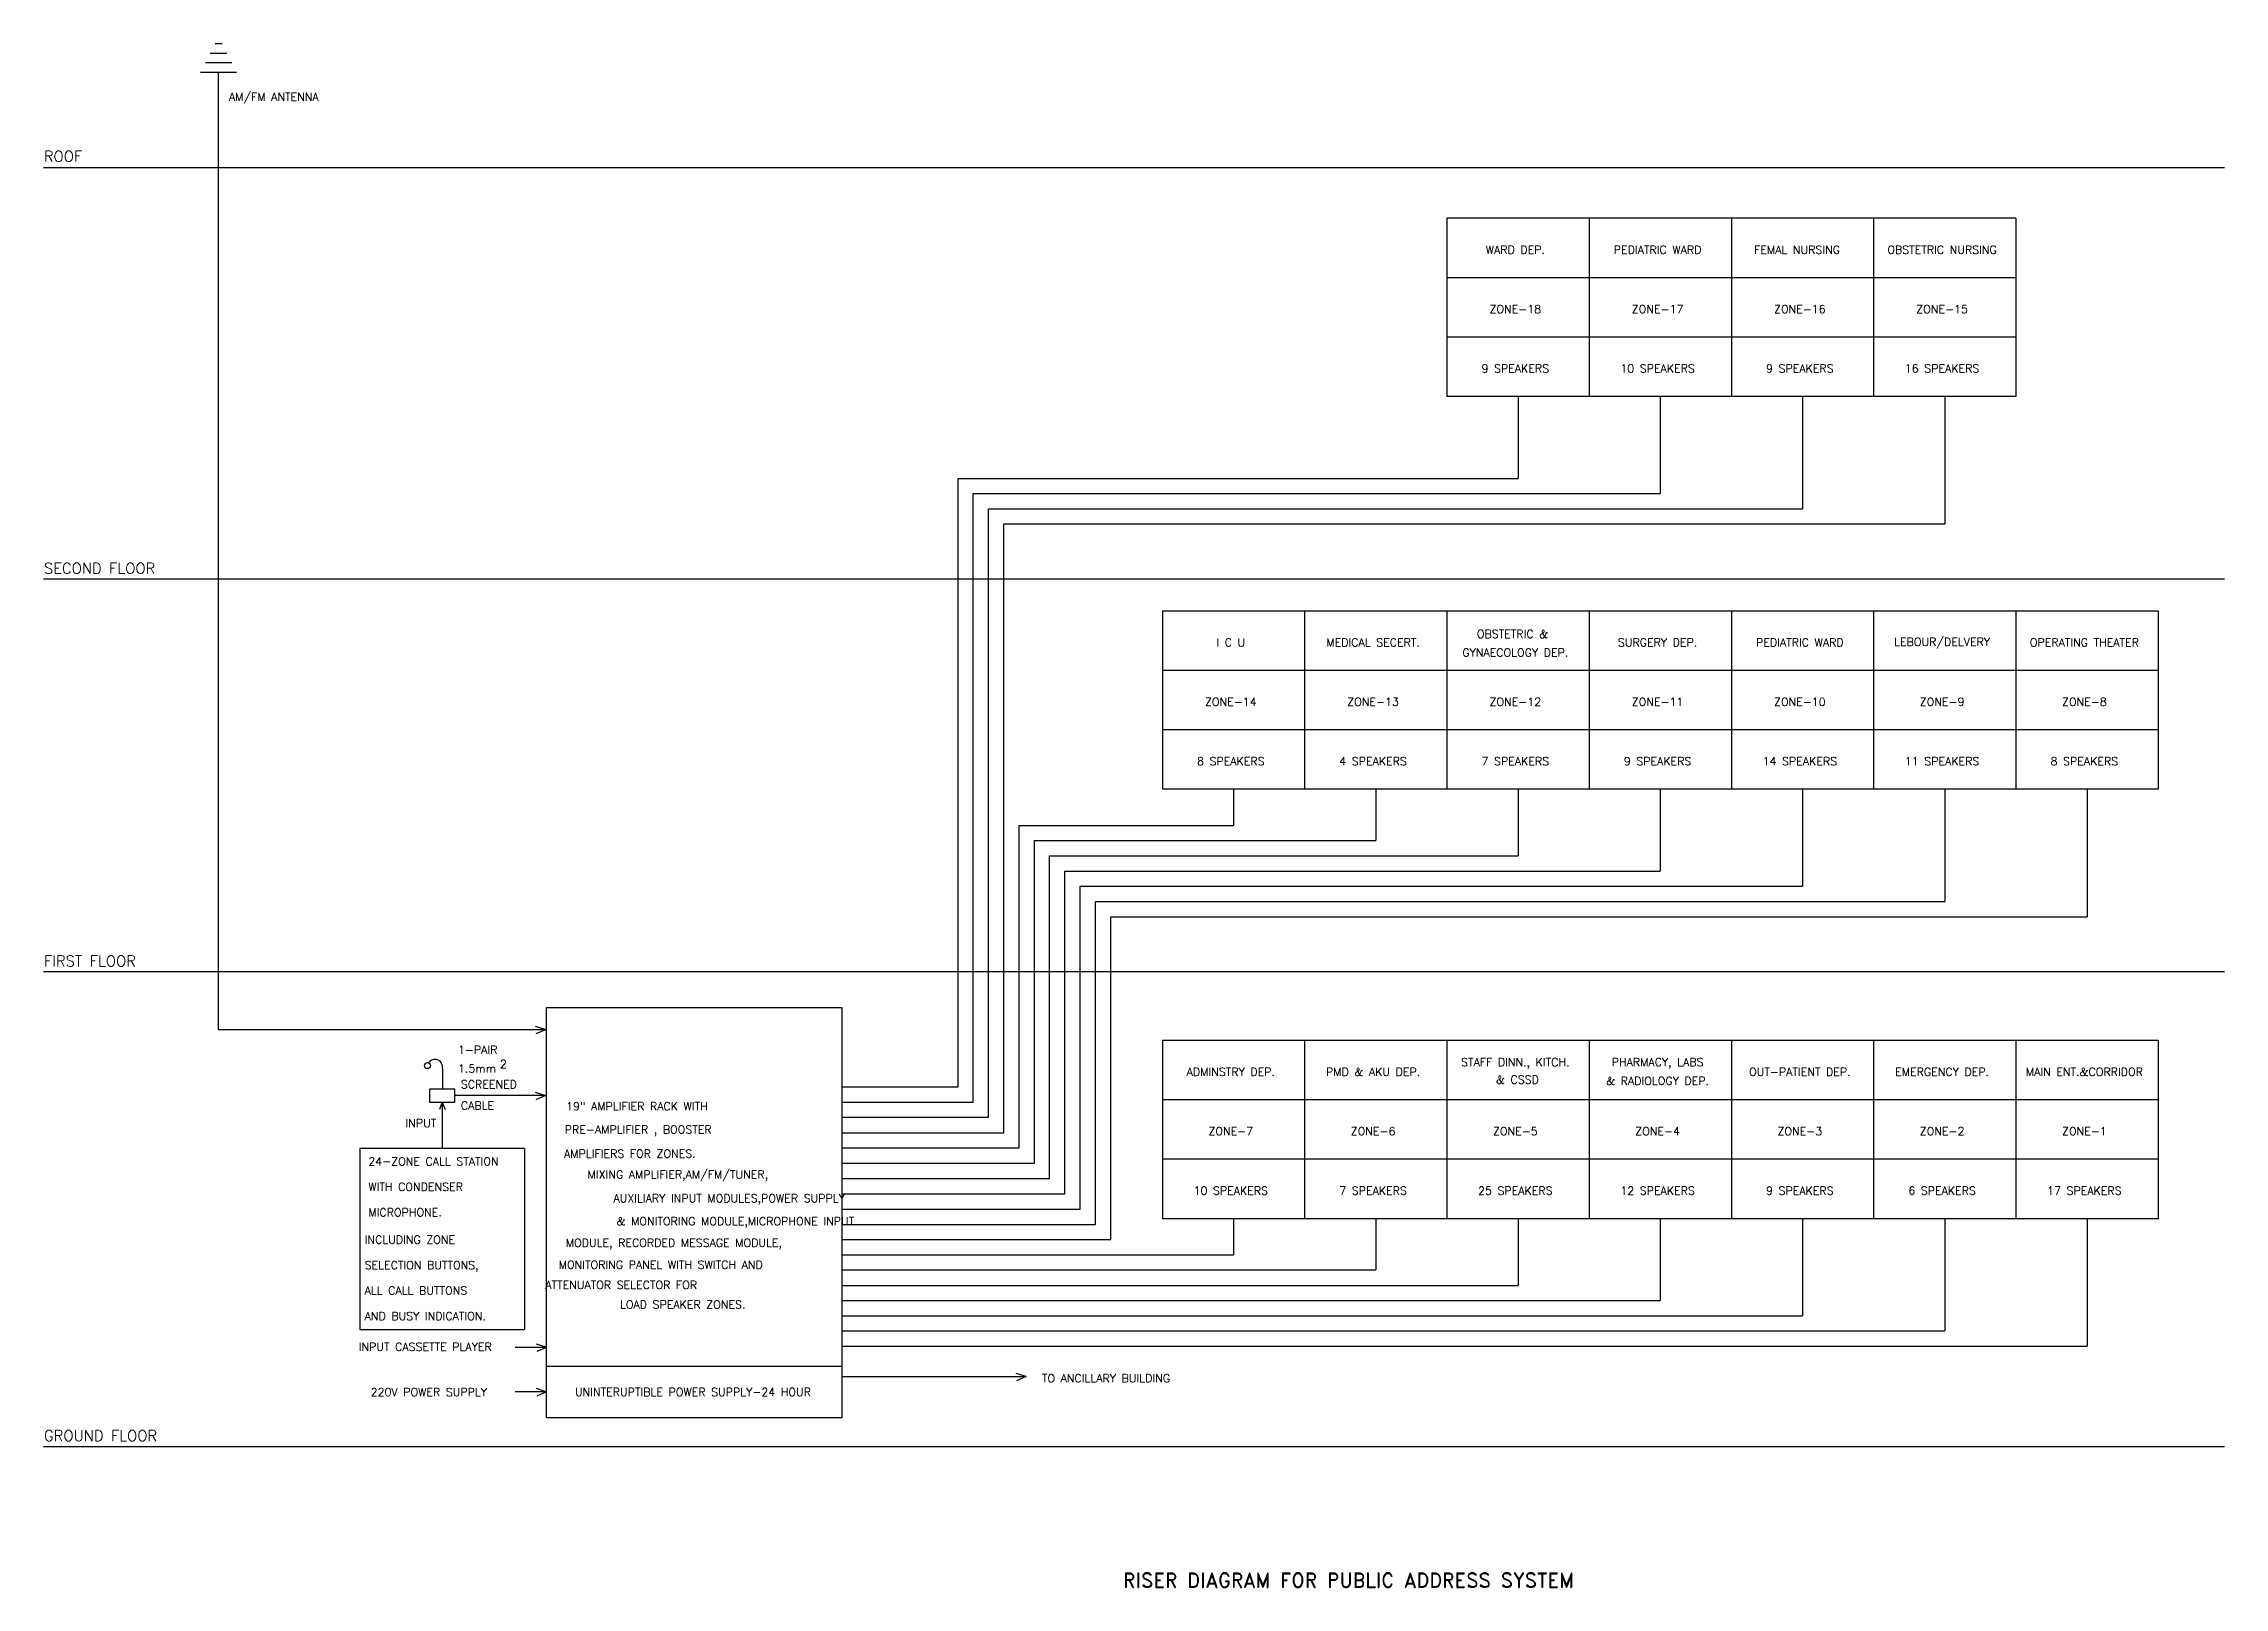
# Model space of a CAD drawing. Extents: x 210335.7 to 210426.7, y 252463 to 252527.4.
import ezdxf
from ezdxf.enums import TextEntityAlignment as Align

# ---------------------------------------------------------------- set-up
doc = ezdxf.new("R2010")
doc.units = 0
doc.header["$LTSCALE"] = 1000
doc.header["$MEASUREMENT"] = 0
doc.linetypes.add('DASHDOT', pattern=[1, 0.5, -0.25, 0, -0.25])
doc.layers.add('BORDER', color=4, linetype='CONTINUOUS')
doc.layers.add('CLK-PA', color=4, linetype='CONTINUOUS')
doc.styles.add('ROMAND', font='ROMAND.shx', dxfattribs={"height": 1000})
doc.styles.add('ROMANS', font='ROMANS.shx', dxfattribs={"height": 200})

msp = doc.modelspace()

# ---------------------------------------------------------------- linework, layer by layer
at = {"layer": 'BORDER', "color": 1, "linetype": 'DASHDOT'}
for p, q in [((210426.699, 252522.251), (210335.655, 252522.251)), ((210426.699, 252505.091), (210335.655, 252505.091)), ((210426.699, 252488.699), (210335.655, 252488.699)), ((210426.699, 252468.865), (210335.655, 252468.865))]:
    msp.add_line(p, q, dxfattribs=at)
at = {"layer": 'CLK-PA', "color": 4}
for p, q in [((210342.612, 252527.042), (210343.308, 252527.042)), ((210342.816, 252527.438), (210343.109, 252527.438)), ((210342.203, 252526.249), (210343.706, 252526.249)), ((210342.407, 252526.646), (210343.507, 252526.646)), ((210342.954, 252486.281), (210342.954, 252526.249)), ((210417.996, 252520.146), (210394.239, 252520.146)), ((210394.239, 252520.146), (210394.239, 252512.709)), ((210400.179, 252520.146), (210400.179, 252512.709)), ((210406.118, 252520.146), (210406.118, 252512.709)), ((210412.057, 252520.146), (210412.057, 252512.709)), ((210417.996, 252520.146), (210417.996, 252512.709)), ((210417.996, 252517.667), (210394.239, 252517.667)), ((210400.179, 252515.188), (210394.239, 252515.188)), ((210406.118, 252515.188), (210400.179, 252515.188)), ((210412.057, 252515.188), (210406.118, 252515.188)), ((210417.996, 252515.188), (210412.057, 252515.188)), ((210417.996, 252512.709), (210394.239, 252512.709)), ((210397.209, 252512.709), (210397.209, 252509.291)), ((210403.148, 252512.709), (210403.148, 252508.657)), ((210409.087, 252512.709), (210409.087, 252508.023)), ((210415.027, 252512.709), (210415.027, 252507.388)), ((210373.834, 252483.892), (210373.834, 252509.291)), ((210373.834, 252509.291), (210397.209, 252509.291)), ((210374.469, 252483.258), (210374.469, 252508.657)), ((210374.469, 252508.657), (210403.148, 252508.657)), ((210375.103, 252482.623), (210375.103, 252508.023)), ((210375.103, 252508.023), (210409.087, 252508.023)), ((210375.744, 252481.982), (210375.744, 252507.388)), ((210375.744, 252507.388), (210415.027, 252507.388)), ((210423.936, 252503.754), (210382.361, 252503.754)), ((210382.361, 252503.754), (210382.361, 252496.316)), ((210388.3, 252503.754), (210388.3, 252496.316)), ((210394.239, 252503.754), (210394.239, 252496.316)), ((210400.179, 252503.754), (210400.179, 252496.316)), ((210406.118, 252503.754), (210406.118, 252496.316)), ((210412.057, 252503.754), (210412.057, 252496.316)), ((210417.996, 252503.754), (210417.996, 252496.316)), ((210423.936, 252503.754), (210423.936, 252496.316)), ((210423.936, 252501.275), (210382.361, 252501.275)), ((210388.3, 252498.796), (210382.361, 252498.796)), ((210394.239, 252498.796), (210388.3, 252498.796)), ((210400.179, 252498.796), (210394.239, 252498.796)), ((210406.118, 252498.796), (210400.179, 252498.796)), ((210412.057, 252498.796), (210406.118, 252498.796)), ((210417.996, 252498.796), (210412.057, 252498.796)), ((210423.936, 252498.796), (210417.996, 252498.796)), ((210423.936, 252496.316), (210382.361, 252496.316)), ((210385.331, 252496.316), (210385.331, 252494.809)), ((210391.27, 252496.316), (210391.27, 252494.175)), ((210397.209, 252496.316), (210397.209, 252493.534)), ((210403.148, 252496.316), (210403.148, 252492.899)), ((210409.087, 252496.316), (210409.087, 252492.265)), ((210415.027, 252496.316), (210415.027, 252491.63)), ((210420.966, 252496.316), (210420.966, 252490.996)), ((210376.379, 252481.347), (210376.379, 252494.809)), ((210376.379, 252494.809), (210385.331, 252494.809)), ((210377.02, 252480.706), (210377.02, 252494.175)), ((210377.02, 252494.175), (210391.27, 252494.175)), ((210377.655, 252480.072), (210377.655, 252493.534)), ((210377.655, 252493.534), (210397.209, 252493.534)), ((210378.296, 252479.43), (210378.296, 252492.899)), ((210378.296, 252492.899), (210403.148, 252492.899)), ((210378.93, 252478.796), (210378.93, 252492.265)), ((210378.93, 252492.265), (210409.087, 252492.265)), ((210379.572, 252478.155), (210379.572, 252491.63)), ((210379.572, 252491.63), (210415.027, 252491.63)), ((210380.206, 252477.52), (210380.206, 252490.996)), ((210380.206, 252490.996), (210420.966, 252490.996)), ((210356.646, 252470.081), (210356.646, 252487.205)), ((210356.646, 252487.205), (210368.975, 252487.205)), ((210368.975, 252487.205), (210368.975, 252470.081)), ((210356.606, 252486.281), (210342.954, 252486.281)), ((210356.599, 252486.288), (210356.186, 252486.415)), ((210356.606, 252486.281), (210356.198, 252486.106)), ((210423.936, 252485.83), (210382.361, 252485.83)), ((210382.361, 252485.83), (210382.361, 252478.393)), ((210388.3, 252485.83), (210388.3, 252478.393)), ((210394.239, 252485.83), (210394.239, 252478.393)), ((210400.179, 252485.83), (210400.179, 252478.393)), ((210406.118, 252485.83), (210406.118, 252478.393)), ((210412.057, 252485.83), (210412.057, 252478.393)), ((210417.996, 252485.83), (210417.996, 252478.393)), ((210423.936, 252485.83), (210423.936, 252478.393)), ((210352.305, 252484.664), (210352.305, 252483.802)), ((210356.606, 252483.529), (210352.821, 252483.529)), ((210356.599, 252483.535), (210356.186, 252483.662)), ((210356.606, 252483.529), (210356.198, 252483.354)), ((210368.975, 252483.892), (210373.834, 252483.892)), ((210423.936, 252483.351), (210382.361, 252483.351)), ((210352.293, 252483.255), (210352.179, 252482.946)), ((210352.293, 252483.255), (210352.293, 252481.318)), ((210352.293, 252483.255), (210352.421, 252482.946)), ((210368.975, 252483.258), (210374.469, 252483.258)), ((210368.975, 252482.623), (210375.103, 252482.623)), ((210368.975, 252481.982), (210375.744, 252481.982)), ((210355.737, 252481.318), (210348.85, 252481.318)), ((210348.85, 252481.318), (210348.85, 252473.761)), ((210355.737, 252481.318), (210355.737, 252473.761)), ((210368.975, 252481.347), (210376.379, 252481.347)), ((210368.975, 252480.706), (210377.02, 252480.706)), ((210388.3, 252480.872), (210382.361, 252480.872)), ((210394.239, 252480.872), (210388.3, 252480.872)), ((210400.179, 252480.872), (210394.239, 252480.872)), ((210406.118, 252480.872), (210400.179, 252480.872)), ((210412.057, 252480.872), (210406.118, 252480.872)), ((210417.996, 252480.872), (210412.057, 252480.872)), ((210423.936, 252480.872), (210417.996, 252480.872)), ((210368.975, 252480.072), (210377.655, 252480.072)), ((210368.975, 252479.43), (210378.296, 252479.43)), ((210368.975, 252478.796), (210378.93, 252478.796)), ((210368.975, 252478.155), (210379.572, 252478.155)), ((210423.936, 252478.393), (210382.361, 252478.393)), ((210385.331, 252478.393), (210385.331, 252476.886)), ((210391.27, 252478.393), (210391.27, 252476.251)), ((210397.209, 252478.393), (210397.209, 252475.61)), ((210403.148, 252478.393), (210403.148, 252474.975)), ((210409.087, 252478.393), (210409.087, 252474.341)), ((210415.027, 252478.393), (210415.027, 252473.707)), ((210420.966, 252478.393), (210420.966, 252473.072)), ((210368.975, 252477.52), (210380.206, 252477.52)), ((210368.975, 252476.886), (210385.331, 252476.886)), ((210368.975, 252476.251), (210391.27, 252476.251)), ((210368.975, 252475.61), (210397.209, 252475.61)), ((210368.975, 252474.975), (210403.148, 252474.975)), ((210368.975, 252474.341), (210409.087, 252474.341)), ((210348.85, 252473.761), (210355.737, 252473.761)), ((210368.975, 252473.707), (210415.027, 252473.707)), ((210356.646, 252473.021), (210355.344, 252473.021)), ((210356.642, 252473.028), (210356.23, 252473.155)), ((210356.649, 252473.022), (210356.242, 252472.847)), ((210368.975, 252473.072), (210420.966, 252473.072)), ((210368.975, 252472.216), (210356.646, 252472.216)), ((210368.975, 252471.803), (210376.678, 252471.803)), ((210376.671, 252471.809), (210376.258, 252471.937)), ((210376.678, 252471.803), (210376.27, 252471.628)), ((210356.646, 252471.163), (210355.344, 252471.163)), ((210356.642, 252471.171), (210356.23, 252471.298)), ((210356.649, 252471.164), (210356.242, 252470.99)), ((210368.975, 252470.081), (210356.646, 252470.081))]:
    msp.add_line(p, q, dxfattribs=at)
msp.add_circle((210351.68, 252484.781), 0.124, dxfattribs=at)
msp.add_arc((210351.993, 252484.725), 0.318, 348.85619, 147.47798, dxfattribs=at)
msp.add_3dface([(210352.821, 252483.802), (210351.765, 252483.802), (210351.765, 252483.255), (210352.821, 252483.255)], dxfattribs=at)

# ---------------------------------------------------------------- texts
at = {"layer": 'BORDER', "color": 4, "linetype": 'Continuous', "style": 'ROMANS'}
for s, p in [('ROOF', (210335.665, 252522.513)), ('SECOND FLOOR', (210335.67, 252505.315)), ('FIRST FLOOR', (210335.67, 252488.924)), ('GROUND FLOOR', (210335.67, 252469.109))]:
    msp.add_text(s, height=0.45, dxfattribs=at).set_placement(p)
at = {"layer": 'CLK-PA', "color": 4, "linetype": 'Continuous', "style": 'ROMANS'}
for s, height, p in [('AM/FM ANTENNA ', 0.3375, (210343.392, 252525.046)), ('1-PAIR', 0.3375, (210352.955, 252485.273)), ('1.5mm', 0.3375, (210352.955, 252484.492)), ('SCREENED', 0.3375, (210353.075, 252483.831)), ('2', 0.338, (210354.703, 252484.679)), ('CABLE', 0.3375, (210353.075, 252482.944)), ('INPUT', 0.3375, (210350.762, 252482.213)), ('24-ZONE CALL STATION ', 0.3375, (210349.211, 252480.615)), ('WITH CONDENSER ', 0.3375, (210349.211, 252479.552)), ('MICROPHONE.', 0.3375, (210349.211, 252478.489)), ('INCLUDING ZONE', 0.3375, (210349.058, 252477.348)), ('SELECTION BUTTONS,', 0.3375, (210349.058, 252476.285)), ('ALL CALL BUTTONS', 0.3375, (210349.058, 252475.222)), ('AND BUSY INDICATION.', 0.3375, (210349.058, 252474.159)), ('INPUT CASSETTE PLAYER', 0.3375, (210348.81, 252472.874)), ('TO ANCILLARY BUILDING', 0.3375, (210377.332, 252471.562)), ('220V POWER SUPPLY', 0.3375, (210349.308, 252470.987))]:
    msp.add_text(s, height=height, dxfattribs=at).set_placement(p)
for s, p in [('WARD DEP.', (210397.097, 252518.836)), ('PEDIATRIC WARD', (210403.036, 252518.836)), ('FEMAL NURSING ', (210408.975, 252518.836)), ('OBSTETRIC NURSING', (210414.914, 252518.836)), ('ZONE-18', (210397.097, 252516.357)), ('ZONE-17', (210403.036, 252516.357)), ('ZONE-16', (210408.975, 252516.357)), ('ZONE-15', (210414.914, 252516.357)), ('9 SPEAKERS', (210397.097, 252513.878)), ('10 SPEAKERS', (210403.036, 252513.878)), ('9 SPEAKERS', (210408.975, 252513.878)), ('16 SPEAKERS', (210414.914, 252513.878)), ('I C U', (210385.218, 252502.444)), ('MEDICAL SECERT.', (210391.158, 252502.444)), ('OBSTETRIC & ', (210397.097, 252502.798)), ('SURGERY DEP.', (210403.036, 252502.444)), ('PEDIATRIC WARD', (210408.975, 252502.444)), ('LEBOUR/DELVERY', (210414.914, 252502.444)), ('OPERATING THEATER', (210420.854, 252502.444)), ('GYNAECOLOGY DEP.', (210397.097, 252502.021)), ('ZONE-14', (210385.218, 252499.965)), ('ZONE-13', (210391.158, 252499.965)), ('ZONE-12', (210397.097, 252499.965)), ('ZONE-11', (210403.036, 252499.965)), ('ZONE-10', (210408.975, 252499.965)), ('ZONE-9', (210414.914, 252499.965)), ('ZONE-8', (210420.854, 252499.965)), ('8 SPEAKERS', (210385.218, 252497.486)), ('4 SPEAKERS', (210391.158, 252497.486)), ('7 SPEAKERS', (210397.097, 252497.486)), ('9 SPEAKERS', (210403.036, 252497.486)), ('14 SPEAKERS', (210408.975, 252497.486)), ('11 SPEAKERS', (210414.914, 252497.486)), ('8 SPEAKERS', (210420.854, 252497.486)), ('STAFF DINN., KITCH.', (210397.097, 252484.875)), ('PHARMACY, LABS', (210403.036, 252484.877)), ('ADMINSTRY DEP.', (210385.218, 252484.52)), ('PMD & AKU DEP.', (210391.158, 252484.52)), ('& CSSD', (210397.185, 252484.196)), ('& RADIOLOGY DEP.', (210403.036, 252484.142)), ('OUT-PATIENT DEP.', (210408.975, 252484.52)), ('EMERGENCY DEP.', (210414.914, 252484.52)), ('MAIN ENT.&CORRIDOR', (210420.854, 252484.52)), (' 19" AMPLIFIER RACK WITH', (210360.311, 252483.084)), ('PRE-AMPLIFIER , BOOSTER', (210360.478, 252482.062)), ('ZONE-7', (210385.218, 252482.041)), ('ZONE-6', (210391.158, 252482.041)), ('ZONE-5', (210397.097, 252482.041)), ('ZONE-4', (210403.036, 252482.041)), ('ZONE-3', (210408.975, 252482.041)), ('ZONE-2', (210414.914, 252482.041)), ('ZONE-1', (210420.854, 252482.041)), ('AMPLIFIERS FOR ZONES.', (210360.13, 252481.106)), ('       MIXING AMPLIFIER,AM/FM/TUNER,', (210361.252, 252480.213)), ('10 SPEAKERS', (210385.218, 252479.562)), ('7 SPEAKERS', (210391.158, 252479.562)), ('25 SPEAKERS', (210397.097, 252479.562)), ('12 SPEAKERS', (210403.036, 252479.562)), ('9 SPEAKERS', (210408.975, 252479.562)), ('6 SPEAKERS', (210414.914, 252479.562)), ('17 SPEAKERS', (210420.854, 252479.562)), ('              AUXILIARY INPUT MODULES,POWER SUPPLY', (210362.516, 252479.192)), ('               & MONITORING MODULE,MICROPHONE INPUT', (210362.648, 252478.235)), ('MODULE, RECORDED MESSAGE MODULE,', (210361.968, 252477.333)), ('            MONITORING PANEL WITH SWITCH AND ', (210360.024, 252476.471)), ('                     ATTENUATOR SELECTOR FOR ', (210357.242, 252475.627)), ('                   LOAD SPEAKER ZONES.', (210359.947, 252474.807)), ('UNINTERUPTIBLE POWER SUPPLY-24 HOUR', (210362.764, 252471.157))]:
    msp.add_text(s, height=0.3375, dxfattribs=at).set_placement(p, align=Align.MIDDLE)
at = {"layer": 'CLK-PA', "color": 4, "style": 'ROMAND'}
msp.add_text('RISER DIAGRAM FOR PUBLIC ADDRESS SYSTEM', height=0.6, dxfattribs=at).set_placement((210390.133, 252463.304), align=Align.MIDDLE)

doc.saveas('drawing.dxf')
